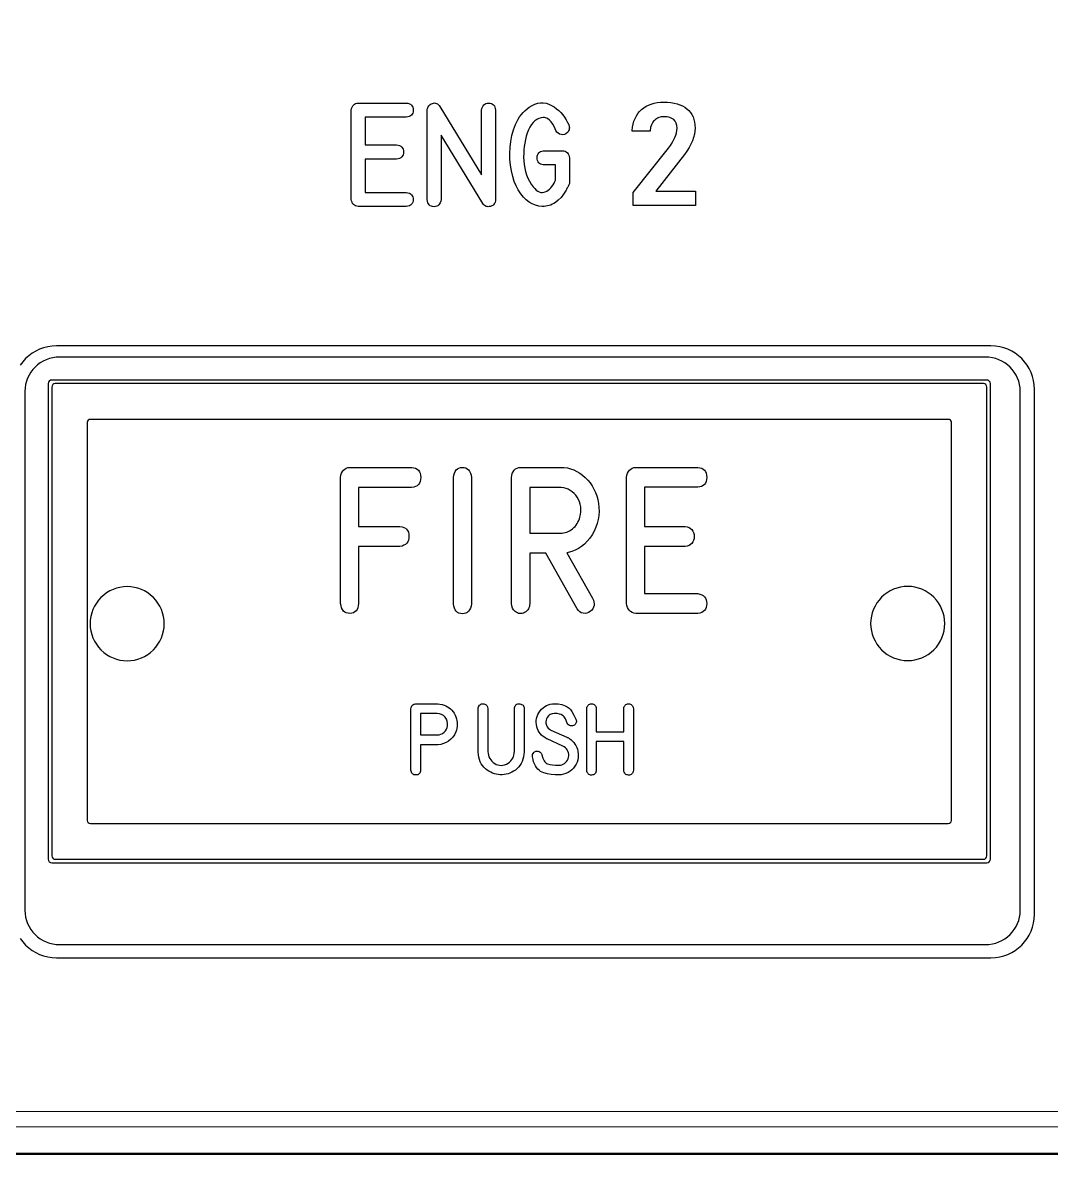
# Model space of a CAD drawing. Extents: x 361 to 684, y 82 to 686.
# Drawn here: x 587.4 to 646.3, y 574.2 to 639 of the extents above; entities that cross this region are included whole.
import ezdxf

# ---------------------------------------------------------------- set-up
doc = ezdxf.new("R2010")
doc.units = 0
for name, color, linetype in [('_BACKPANEL', 5, 'CONTINUOUS'), ('_ENGRAVING', 105, 'CONTINUOUS'), ('_LABELS', 30, 'CONTINUOUS'), ('_TOPLAYER', 1, 'CONTINUOUS')]:
    doc.layers.add(name, color=color, linetype=linetype)

msp = doc.modelspace()

# ---------------------------------------------------------------- linework, layer by layer
at = {"layer": '_BACKPANEL'}
for points in [[(683.837, 648.925), (683.837, 644.257), (683.837, 634.92), (683.837, 625.583), (683.837, 583.568), (683.837, 574.232), (361.5, 574.232), (361.5, 583.568), (361.5, 625.583), (361.5, 634.92), (361.5, 644.257), (361.5, 648.925)], [(591.087, 593.338), (591.102, 593.273), (591.141, 593.22), (591.2, 593.184), (591.271, 593.171), (640.404, 593.171), (640.475, 593.184), (640.534, 593.22), (640.573, 593.273), (640.587, 593.338), (640.587, 616.13), (640.573, 616.195), (640.534, 616.248), (640.475, 616.284), (640.404, 616.298), (591.271, 616.298), (591.2, 616.284), (591.141, 616.248), (591.102, 616.195), (591.087, 616.13)]]:
    msp.add_lwpolyline(points, close=True, dxfattribs=at)
at = {"layer": '_ENGRAVING'}
for points in [[(609.365, 633.597), (607.011, 633.597), (607.011, 632.014), (608.806, 632.014), (608.9, 631.994), (608.982, 631.965), (609.051, 631.927), (609.108, 631.88), (609.152, 631.824), (609.183, 631.759), (609.201, 631.685), (609.207, 631.601), (609.201, 631.518), (609.182, 631.444), (609.15, 631.379), (609.106, 631.323), (609.05, 631.276), (608.981, 631.239), (608.899, 631.211), (608.806, 631.192), (607.011, 631.192), (607.011, 629.29), (609.365, 629.29), (609.459, 629.27), (609.54, 629.242), (609.609, 629.204), (609.665, 629.157), (609.709, 629.102), (609.74, 629.037), (609.759, 628.964), (609.765, 628.882), (609.759, 628.799), (609.74, 628.726), (609.709, 628.662), (609.665, 628.607), (609.609, 628.561), (609.54, 628.523), (609.459, 628.495), (609.365, 628.476), (606.616, 628.476), (606.533, 628.493), (606.458, 628.52), (606.393, 628.556), (606.338, 628.602), (606.293, 628.659), (606.257, 628.725), (606.23, 628.801), (606.213, 628.887), (606.213, 633.999), (606.231, 634.089), (606.259, 634.168), (606.295, 634.236), (606.341, 634.292), (606.396, 634.337), (606.46, 634.371), (606.534, 634.393), (606.616, 634.405), (609.365, 634.405), (609.459, 634.391), (609.54, 634.367), (609.609, 634.333), (609.665, 634.287), (609.708, 634.231), (609.739, 634.164), (609.758, 634.086), (609.764, 633.998), (609.757, 633.91), (609.738, 633.832), (609.707, 633.766), (609.663, 633.71), (609.607, 633.666), (609.539, 633.632), (609.458, 633.609)], [(614.476, 628.876), (614.471, 628.803), (614.458, 628.738), (614.435, 628.679), (614.404, 628.627), (614.363, 628.582), (614.314, 628.545), (614.255, 628.514), (614.188, 628.489), (614.118, 628.474), (614.052, 628.469), (613.99, 628.475), (613.932, 628.491), (613.878, 628.518), (613.828, 628.555), (613.782, 628.603), (613.74, 628.662), (611.355, 632.561), (611.355, 628.876), (611.335, 628.781), (611.307, 628.699), (611.27, 628.629), (611.224, 628.572), (611.169, 628.528), (611.106, 628.496), (611.034, 628.477), (610.954, 628.471), (610.873, 628.477), (610.801, 628.496), (610.738, 628.528), (610.684, 628.572), (610.639, 628.629), (610.602, 628.699), (610.574, 628.781), (610.555, 628.876), (610.555, 633.988), (610.569, 634.06), (610.59, 634.126), (610.617, 634.185), (610.652, 634.238), (610.693, 634.284), (610.741, 634.324), (610.795, 634.357), (610.857, 634.384), (610.921, 634.402), (610.982, 634.409), (611.04, 634.404), (611.095, 634.387), (611.148, 634.359), (611.198, 634.319), (611.245, 634.268), (611.29, 634.205), (613.675, 630.3), (613.675, 633.988), (613.693, 634.085), (613.721, 634.169), (613.758, 634.239), (613.805, 634.297), (613.862, 634.342), (613.928, 634.373), (614.003, 634.392), (614.088, 634.397), (614.173, 634.39), (614.247, 634.37), (614.311, 634.338), (614.365, 634.293), (614.408, 634.235), (614.441, 634.165), (614.464, 634.083), (614.476, 633.988)], [(617.233, 630.865), (617.207, 630.867), (617.126, 630.883), (617.056, 630.909), (616.996, 630.944), (616.947, 630.99), (616.91, 631.045), (616.883, 631.11), (616.866, 631.185), (616.861, 631.27), (616.866, 631.355), (616.883, 631.43), (616.91, 631.495), (616.947, 631.55), (616.996, 631.595), (617.056, 631.631), (617.126, 631.656), (617.207, 631.672), (617.233, 631.678), (617.258, 631.678), (618.306, 631.678), (618.385, 631.67), (618.459, 631.648), (618.527, 631.61), (618.589, 631.558), (618.64, 631.495), (618.677, 631.426), (618.699, 631.351), (618.706, 631.27), (618.706, 629.802), (618.672, 629.727), (618.652, 629.681), (618.633, 629.637), (618.61, 629.594), (618.587, 629.55), (618.567, 629.507), (618.545, 629.464), (618.519, 629.42), (618.377, 629.197), (618.227, 629.004), (618.068, 628.841), (617.901, 628.709), (617.815, 628.655), (617.726, 628.608), (617.635, 628.568), (617.543, 628.537), (617.448, 628.513), (617.351, 628.496), (617.252, 628.488), (617.15, 628.487), (616.95, 628.506), (616.758, 628.554), (616.574, 628.629), (616.398, 628.733), (616.23, 628.865), (616.071, 629.025), (615.919, 629.213), (615.776, 629.429), (615.653, 629.661), (615.546, 629.921), (615.457, 630.209), (615.384, 630.524), (615.332, 630.855), (615.301, 631.19), (615.293, 631.528), (615.308, 631.87), (615.346, 632.21), (615.412, 632.541), (615.503, 632.864), (615.621, 633.179), (615.691, 633.33), (615.769, 633.473), (615.855, 633.608), (615.949, 633.736), (616.051, 633.855), (616.162, 633.966), (616.28, 634.069), (616.407, 634.164), (616.569, 634.265), (616.731, 634.34), (616.892, 634.391), (617.051, 634.417), (617.21, 634.417), (617.367, 634.393), (617.523, 634.344), (617.679, 634.27), (617.828, 634.179), (617.969, 634.08), (618.099, 633.971), (618.219, 633.854), (618.33, 633.729), (618.431, 633.594), (618.523, 633.451), (618.604, 633.299), (618.627, 633.253), (618.644, 633.212), (618.667, 633.169), (618.698, 633.037), (618.702, 632.977), (618.696, 632.919), (618.683, 632.864), (618.661, 632.813), (618.631, 632.765), (618.593, 632.72), (618.509, 632.65), (618.421, 632.607), (618.33, 632.589), (618.235, 632.597), (618.144, 632.627), (618.064, 632.676), (617.995, 632.744), (617.937, 632.83), (617.851, 633.025), (617.759, 633.191), (617.661, 633.326), (617.557, 633.433), (617.447, 633.51), (617.331, 633.557), (617.271, 633.569), (617.209, 633.574), (617.081, 633.562), (616.954, 633.525), (616.835, 633.468), (616.725, 633.389), (616.623, 633.29), (616.529, 633.171), (616.443, 633.03), (616.365, 632.87), (616.296, 632.688), (616.237, 632.501), (616.187, 632.311), (616.148, 632.117), (616.118, 631.919), (616.097, 631.718), (616.087, 631.514), (616.086, 631.306), (616.094, 631.095), (616.115, 630.885), (616.149, 630.682), (616.196, 630.486), (616.257, 630.297), (616.332, 630.114), (616.421, 629.939), (616.523, 629.77), (616.639, 629.608), (616.724, 629.507), (616.809, 629.424), (616.894, 629.361), (616.98, 629.316), (617.066, 629.29), (617.153, 629.283), (617.239, 629.294), (617.327, 629.325), (617.412, 629.369), (617.492, 629.421), (617.568, 629.483), (617.639, 629.553), (617.705, 629.631), (617.767, 629.718), (617.825, 629.814), (617.877, 629.918), (617.909, 629.982), (617.909, 630.865)], [(624.115, 634.455), (624.325, 634.449), (624.522, 634.431), (624.707, 634.401), (624.879, 634.359), (625.038, 634.305), (625.184, 634.239), (625.318, 634.161), (625.439, 634.072), (625.548, 633.972), (625.642, 633.861), (625.722, 633.74), (625.787, 633.608), (625.837, 633.465), (625.874, 633.312), (625.895, 633.149), (625.903, 632.975), (625.903, 632.963), (625.893, 632.792), (625.864, 632.615), (625.816, 632.431), (625.748, 632.241), (625.662, 632.047), (625.557, 631.852), (625.435, 631.656), (625.294, 631.459), (623.665, 629.357), (625.921, 629.357), (625.921, 628.531), (622.364, 628.531), (622.364, 629.289), (624.377, 631.822), (624.489, 631.978), (624.587, 632.13), (624.672, 632.28), (624.742, 632.427), (624.797, 632.571), (624.837, 632.707), (624.86, 632.837), (624.868, 632.959), (624.868, 632.975), (624.857, 633.123), (624.821, 633.252), (624.763, 633.363), (624.681, 633.455), (624.577, 633.527), (624.452, 633.579), (624.305, 633.61), (624.138, 633.62), (623.969, 633.607), (623.819, 633.569), (623.75, 633.54), (623.686, 633.504), (623.627, 633.463), (623.572, 633.414), (623.522, 633.361), (623.478, 633.302), (623.439, 633.237), (623.407, 633.166), (623.358, 633.007), (623.333, 632.825), (623.333, 632.797), (622.299, 632.797), (622.299, 632.825), (622.321, 633.016), (622.357, 633.196), (622.405, 633.364), (622.466, 633.52), (622.54, 633.665), (622.626, 633.799), (622.725, 633.921), (622.837, 634.031), (622.96, 634.131), (623.094, 634.217), (623.238, 634.289), (623.393, 634.349), (623.558, 634.395), (623.733, 634.428), (623.919, 634.448)], [(587.524, 588.206), (587.534, 588.005), (587.565, 587.809), (587.614, 587.62), (587.681, 587.439), (587.765, 587.266), (587.866, 587.104), (587.981, 586.952), (588.11, 586.812), (588.252, 586.684), (588.406, 586.571), (588.571, 586.472), (588.745, 586.389), (588.929, 586.323), (589.121, 586.274), (589.319, 586.244), (589.524, 586.234), (642.524, 586.234), (642.728, 586.244), (642.927, 586.274), (643.119, 586.323), (643.302, 586.389), (643.477, 586.472), (643.642, 586.571), (643.796, 586.684), (643.938, 586.812), (644.067, 586.952), (644.182, 587.104), (644.283, 587.266), (644.367, 587.439), (644.434, 587.62), (644.483, 587.809), (644.514, 588.005), (644.524, 588.206), (644.524, 617.894), (644.514, 618.096), (644.483, 618.292), (644.434, 618.481), (644.367, 618.662), (644.283, 618.834), (644.182, 618.997), (644.067, 619.149), (643.938, 619.289), (643.796, 619.416), (643.642, 619.53), (643.477, 619.628), (643.302, 619.712), (643.119, 619.778), (642.927, 619.826), (642.728, 619.856), (642.524, 619.867), (589.524, 619.867), (589.319, 619.856), (589.121, 619.826), (588.929, 619.778), (588.745, 619.712), (588.571, 619.628), (588.406, 619.53), (588.252, 619.416), (588.11, 619.289), (587.981, 619.149), (587.866, 618.997), (587.765, 618.834), (587.681, 618.662), (587.614, 618.481), (587.565, 618.292), (587.534, 618.096), (587.524, 617.894)]]:
    msp.add_lwpolyline(points, close=True, dxfattribs=at)
for points in [[(587.259, 586.579), (587.403, 586.388), (587.564, 586.212), (587.742, 586.051), (587.935, 585.908), (588.141, 585.784), (588.359, 585.679), (588.589, 585.596), (588.829, 585.535), (589.077, 585.497), (589.333, 585.484), (642.842, 585.484), (643.098, 585.497), (643.346, 585.535), (643.586, 585.596), (643.816, 585.679), (644.034, 585.784), (644.24, 585.908), (644.433, 586.051), (644.61, 586.212), (644.772, 586.388), (644.916, 586.579), (645.041, 586.784), (645.146, 587.001), (645.23, 587.229), (645.292, 587.467), (645.33, 587.714), (645.343, 587.968), (645.343, 618.02), (645.33, 618.274), (645.292, 618.521), (645.23, 618.759), (645.146, 618.987), (645.041, 619.204), (644.916, 619.409), (644.772, 619.6), (644.61, 619.776), (644.433, 619.937), (644.24, 620.08), (644.034, 620.204), (643.816, 620.309), (643.586, 620.392), (643.346, 620.453), (643.098, 620.491), (642.842, 620.504), (589.333, 620.504), (589.077, 620.491), (588.829, 620.453), (588.589, 620.392), (588.359, 620.309), (588.141, 620.204), (587.935, 620.08), (587.742, 619.937), (587.564, 619.776), (587.403, 619.6), (587.259, 619.409)], [(514.316, 576.694), (678.317, 576.702), (678.407, 576.692), (678.491, 576.666), (678.567, 576.625), (678.634, 576.57), (678.688, 576.503), (678.73, 576.427), (678.756, 576.343), (678.765, 576.252), (678.756, 576.162), (678.73, 576.077), (678.689, 576), (678.634, 575.934), (678.568, 575.879), (678.492, 575.837), (678.408, 575.81), (678.317, 575.801), (514.316, 575.793)]]:
    msp.add_lwpolyline(points, dxfattribs=at)
at = {"layer": '_LABELS'}
for points in [[(589.062, 591.319, 0.414214), (589.262, 591.119), (642.412, 591.119, 0.414214), (642.612, 591.319), (642.612, 618.149, 0.414214), (642.412, 618.349), (589.262, 618.349, 0.414214), (589.062, 618.149)], [(593.381, 606.727, 0.414214), (591.26, 604.606, 0.414214), (593.381, 602.485, 0.414214), (595.502, 604.606, 0.414214)], [(638.08, 606.736, 0.414214), (635.958, 604.615, 0.414214), (638.08, 602.493, 0.414214), (640.201, 604.615, 0.414214)]]:
    msp.add_lwpolyline(points, format="xyb", close=True, dxfattribs=at)
for points in [[(605.603, 605.764), (605.603, 612.973), (605.625, 613.1), (605.66, 613.211), (605.707, 613.307), (605.766, 613.387), (605.837, 613.452), (605.921, 613.501), (606.016, 613.535), (606.124, 613.553), (609.678, 613.553), (609.798, 613.534), (609.901, 613.5), (609.989, 613.451), (610.061, 613.386), (610.117, 613.306), (610.157, 613.211), (610.181, 613.1), (610.189, 612.975), (610.18, 612.849), (610.156, 612.739), (610.116, 612.645), (610.059, 612.566), (609.986, 612.502), (609.897, 612.454), (609.792, 612.422), (609.671, 612.405), (606.634, 612.405), (606.634, 610.169), (609.003, 610.169), (609.121, 610.152), (609.225, 610.119), (609.312, 610.072), (609.384, 610.011), (609.441, 609.935), (609.482, 609.844), (609.507, 609.738), (609.517, 609.617), (609.51, 609.496), (609.487, 609.389), (609.448, 609.294), (609.392, 609.213), (609.319, 609.145), (609.23, 609.09), (609.125, 609.049), (609.003, 609.021), (606.634, 609.021), (606.634, 605.764), (606.618, 605.631), (606.589, 605.516), (606.547, 605.419), (606.492, 605.339), (606.423, 605.276), (606.341, 605.23), (606.245, 605.202), (606.137, 605.192), (606.028, 605.199), (605.931, 605.224), (605.846, 605.268), (605.773, 605.331), (605.712, 605.411), (605.663, 605.51), (605.627, 605.628)], [(613.102, 605.747), (613.076, 605.612), (613.039, 605.495), (612.99, 605.397), (612.93, 605.316), (612.859, 605.253), (612.777, 605.208), (612.683, 605.182), (612.578, 605.173), (612.473, 605.183), (612.38, 605.21), (612.298, 605.255), (612.227, 605.318), (612.168, 605.398), (612.12, 605.497), (612.084, 605.613), (612.059, 605.747), (612.059, 612.973), (612.084, 613.108), (612.12, 613.225), (612.168, 613.324), (612.227, 613.405), (612.298, 613.469), (612.38, 613.514), (612.473, 613.541), (612.578, 613.551), (612.683, 613.542), (612.777, 613.516), (612.859, 613.471), (612.93, 613.407), (612.99, 613.326), (613.039, 613.226), (613.076, 613.109), (613.102, 612.973)], [(620.033, 606.07), (620.082, 605.957), (620.113, 605.849), (620.125, 605.745), (620.118, 605.645), (620.092, 605.55), (620.047, 605.46), (619.983, 605.375), (619.901, 605.294), (619.809, 605.236), (619.711, 605.201), (619.607, 605.189), (619.495, 605.2), (619.388, 605.232), (619.296, 605.286), (619.22, 605.359), (619.159, 605.453), (617.349, 608.637), (616.431, 608.637), (616.431, 605.76), (616.427, 605.674), (616.413, 605.594), (616.39, 605.521), (616.359, 605.454), (616.318, 605.393), (616.268, 605.338), (616.209, 605.289), (616.141, 605.247), (616.069, 605.213), (615.998, 605.191), (615.929, 605.181), (615.86, 605.183), (615.793, 605.196), (615.727, 605.221), (615.662, 605.258), (615.598, 605.306), (615.509, 605.397), (615.446, 605.503), (615.408, 605.624), (615.396, 605.76), (615.396, 612.981), (615.405, 613.095), (615.433, 613.2), (615.479, 613.297), (615.544, 613.385), (615.623, 613.459), (615.71, 613.511), (615.806, 613.542), (615.91, 613.553), (618.19, 613.553), (618.392, 613.544), (618.588, 613.517), (618.776, 613.471), (618.958, 613.407), (619.133, 613.325), (619.302, 613.225), (619.463, 613.107), (619.618, 612.971), (619.762, 612.82), (619.892, 612.66), (620.008, 612.49), (620.109, 612.31), (620.196, 612.121), (620.269, 611.921), (620.327, 611.712), (620.371, 611.493), (620.399, 611.255), (620.406, 611.021), (620.392, 610.791), (620.357, 610.564), (620.3, 610.341), (620.223, 610.123), (620.125, 609.908), (620.006, 609.697), (619.87, 609.498), (619.725, 609.32), (619.568, 609.163), (619.401, 609.025), (619.223, 608.909), (619.035, 608.813), (618.836, 608.737), (618.627, 608.682), (618.557, 608.669)], [(626.055, 612.413), (623.011, 612.413), (623.011, 610.177), (625.331, 610.177), (625.454, 610.149), (625.559, 610.109), (625.649, 610.055), (625.722, 609.989), (625.779, 609.91), (625.819, 609.818), (625.843, 609.713), (625.851, 609.595), (625.842, 609.477), (625.818, 609.373), (625.777, 609.281), (625.72, 609.202), (625.647, 609.136), (625.558, 609.084), (625.453, 609.044), (625.331, 609.017), (623.011, 609.017), (623.011, 606.332), (626.055, 606.332), (626.176, 606.304), (626.281, 606.264), (626.37, 606.211), (626.443, 606.145), (626.5, 606.066), (626.54, 605.975), (626.564, 605.872), (626.572, 605.756), (626.564, 605.639), (626.54, 605.536), (626.5, 605.445), (626.443, 605.367), (626.37, 605.302), (626.281, 605.25), (626.176, 605.21), (626.055, 605.183), (622.501, 605.183), (622.392, 605.207), (622.296, 605.244), (622.212, 605.296), (622.141, 605.361), (622.082, 605.441), (622.035, 605.534), (622.001, 605.642), (621.979, 605.764), (621.979, 612.981), (622.003, 613.108), (622.038, 613.219), (622.085, 613.314), (622.144, 613.394), (622.215, 613.457), (622.299, 613.505), (622.394, 613.537), (622.501, 613.553), (626.055, 613.553), (626.176, 613.534), (626.281, 613.5), (626.37, 613.451), (626.443, 613.387), (626.499, 613.308), (626.539, 613.213), (626.563, 613.104), (626.571, 612.979), (626.562, 612.854), (626.538, 612.745), (626.497, 612.651), (626.441, 612.573), (626.368, 612.51), (626.28, 612.462), (626.175, 612.43)], [(618.19, 609.785), (618.283, 609.789), (618.374, 609.801), (618.463, 609.821), (618.55, 609.848), (618.636, 609.884), (618.72, 609.928), (618.802, 609.979), (618.882, 610.038), (618.958, 610.104), (619.028, 610.175), (619.091, 610.25), (619.148, 610.331), (619.198, 610.416), (619.242, 610.506), (619.279, 610.601), (619.31, 610.7), (619.345, 610.856), (619.365, 611.008), (619.368, 611.156), (619.357, 611.3), (619.329, 611.44), (619.286, 611.577), (619.227, 611.71), (619.152, 611.839), (619.065, 611.959), (618.971, 612.065), (618.869, 612.156), (618.759, 612.233), (618.641, 612.297), (618.516, 612.345), (618.382, 612.38), (618.241, 612.401), (616.431, 612.401), (616.431, 609.785)], [(611.135, 600.019), (611.172, 600.019), (611.295, 600.005), (611.412, 599.982), (611.525, 599.948), (611.633, 599.904), (611.73, 599.852), (611.82, 599.792), (611.902, 599.724), (611.978, 599.649), (612.045, 599.566), (612.106, 599.475), (612.159, 599.376), (612.204, 599.269), (612.241, 599.159), (612.267, 599.05), (612.283, 598.941), (612.287, 598.833), (612.282, 598.726), (612.265, 598.619), (612.238, 598.513), (612.201, 598.408), (612.123, 598.251), (612.029, 598.112), (611.918, 597.991), (611.791, 597.888), (611.65, 597.804), (611.5, 597.741), (611.341, 597.699), (611.172, 597.678), (611.135, 597.676), (610.187, 597.676), (610.187, 596.225), (610.175, 596.16), (610.156, 596.103), (610.131, 596.055), (610.1, 596.015), (610.062, 595.984), (610.018, 595.962), (609.967, 595.949), (609.91, 595.945), (609.852, 595.949), (609.802, 595.962), (609.757, 595.984), (609.72, 596.015), (609.689, 596.055), (609.664, 596.103), (609.646, 596.16), (609.634, 596.225), (609.634, 599.741), (609.645, 599.799), (609.661, 599.851), (609.684, 599.896), (609.713, 599.934), (609.749, 599.965), (609.79, 599.99), (609.838, 600.008), (609.892, 600.019), (609.91, 600.019)], [(616.112, 597.288), (616.112, 597.248), (616.104, 597.129), (616.079, 596.981), (616.043, 596.844), (615.997, 596.717), (615.941, 596.6), (615.875, 596.492), (615.798, 596.395), (615.712, 596.308), (615.615, 596.23), (615.512, 596.163), (615.407, 596.105), (615.301, 596.057), (615.193, 596.018), (615.084, 595.989), (614.972, 595.97), (614.859, 595.96), (614.744, 595.96), (614.63, 595.969), (614.518, 595.988), (614.409, 596.017), (614.302, 596.055), (614.197, 596.103), (614.095, 596.16), (613.996, 596.227), (613.898, 596.303), (613.808, 596.389), (613.729, 596.484), (613.66, 596.588), (613.603, 596.701), (613.556, 596.824), (613.52, 596.956), (613.496, 597.097), (613.482, 597.248), (613.482, 597.288), (613.482, 599.741), (613.487, 599.797), (613.503, 599.848), (613.558, 599.937), (613.591, 599.969), (613.628, 599.994), (613.669, 600.011), (613.713, 600.019), (613.762, 600.02), (613.815, 600.013), (613.866, 600), (613.91, 599.98), (613.947, 599.955), (613.978, 599.923), (614.001, 599.886), (614.018, 599.844), (614.032, 599.741), (614.032, 597.288), (614.045, 597.177), (614.068, 597.073), (614.101, 596.977), (614.146, 596.888), (614.2, 596.806), (614.265, 596.731), (614.341, 596.664), (614.427, 596.603), (614.519, 596.554), (614.613, 596.52), (614.707, 596.5), (614.803, 596.495), (614.899, 596.505), (614.997, 596.53), (615.097, 596.569), (615.197, 596.623), (615.282, 596.682), (615.354, 596.749), (615.415, 596.823), (615.463, 596.906), (615.502, 596.995), (615.531, 597.088), (615.552, 597.186), (615.564, 597.288), (615.564, 599.741), (615.568, 599.795), (615.582, 599.851), (615.603, 599.9), (615.63, 599.94), (615.664, 599.972), (615.704, 599.995), (615.75, 600.01), (615.803, 600.017), (615.863, 600.015), (615.921, 600.006), (615.972, 599.989), (616.015, 599.966), (616.05, 599.935), (616.077, 599.897), (616.097, 599.852), (616.108, 599.8), (616.112, 599.741)], [(618.552, 598.113), (618.583, 598.1), (618.618, 598.082), (618.649, 598.064), (618.679, 598.045), (618.712, 598.026), (618.804, 597.958), (618.886, 597.884), (618.96, 597.804), (619.024, 597.718), (619.079, 597.625), (619.125, 597.526), (619.162, 597.421), (619.19, 597.31), (619.211, 597.128), (619.205, 596.942), (619.182, 596.809), (619.143, 596.681), (619.089, 596.559), (619.019, 596.441), (618.936, 596.333), (618.844, 596.238), (618.742, 596.155), (618.63, 596.086), (618.503, 596.027), (618.373, 595.985), (618.242, 595.959), (618.109, 595.951), (617.885, 595.958), (617.666, 595.981), (617.453, 596.018), (617.244, 596.069), (617.145, 596.105), (617.053, 596.153), (616.968, 596.214), (616.891, 596.287), (616.822, 596.372), (616.759, 596.47), (616.704, 596.58), (616.657, 596.703), (616.622, 596.838), (616.594, 596.977), (616.588, 597.047), (616.597, 597.112), (616.622, 597.173), (616.664, 597.23), (616.716, 597.276), (616.774, 597.306), (616.838, 597.318), (616.908, 597.314), (616.98, 597.29), (617.039, 597.249), (617.087, 597.192), (617.123, 597.119), (617.129, 597.101), (617.185, 596.907), (617.219, 596.826), (617.258, 596.756), (617.301, 596.697), (617.348, 596.649), (617.4, 596.612), (617.456, 596.586), (617.584, 596.55), (617.735, 596.525), (617.908, 596.512), (618.105, 596.51), (618.197, 596.516), (618.281, 596.533), (618.358, 596.561), (618.427, 596.601), (618.489, 596.653), (618.543, 596.716), (618.59, 596.79), (618.63, 596.876), (618.654, 596.958), (618.666, 597.042), (618.664, 597.128), (618.649, 597.215), (618.622, 597.3), (618.585, 597.377), (618.538, 597.446), (618.479, 597.509), (618.414, 597.557), (618.331, 597.602), (617.428, 598.006), (617.398, 598.022), (617.293, 598.085), (617.198, 598.154), (617.113, 598.229), (617.039, 598.311), (616.976, 598.399), (616.923, 598.493), (616.88, 598.594), (616.848, 598.7), (616.822, 598.826), (616.81, 598.948), (616.812, 599.068), (616.828, 599.184), (616.858, 599.296), (616.902, 599.406), (616.959, 599.512), (617.03, 599.614), (617.112, 599.709), (617.199, 599.792), (617.293, 599.861), (617.393, 599.918), (617.499, 599.962), (617.611, 599.994), (617.729, 600.013), (617.853, 600.019), (618.068, 600.013), (618.271, 599.975), (618.369, 599.949), (618.468, 599.91), (618.583, 599.846), (618.685, 599.771), (618.772, 599.685), (618.844, 599.588), (618.969, 599.374), (619.08, 599.144), (619.098, 599.092), (619.105, 599.045), (619.104, 598.999), (619.095, 598.956), (619.078, 598.915), (619.03, 598.84), (618.989, 598.804), (618.937, 598.773), (618.882, 598.756), (618.825, 598.752), (618.766, 598.76), (618.709, 598.78), (618.659, 598.814), (618.617, 598.86), (618.581, 598.919), (618.473, 599.155), (618.441, 599.213), (618.403, 599.265), (618.36, 599.313), (618.312, 599.355), (618.229, 599.402), (618.14, 599.434), (618.013, 599.456), (617.833, 599.462), (617.71, 599.446), (617.655, 599.428), (617.603, 599.403), (617.555, 599.37), (617.51, 599.331), (617.433, 599.231), (617.394, 599.157), (617.369, 599.078), (617.359, 598.995), (617.363, 598.907), (617.386, 598.803), (617.428, 598.711), (617.488, 598.632), (617.566, 598.565), (617.584, 598.552), (617.605, 598.539), (617.627, 598.529), (617.65, 598.519)], [(619.695, 596.22), (619.695, 599.737), (619.708, 599.804), (619.728, 599.862), (619.754, 599.911), (619.787, 599.95), (619.826, 599.981), (619.871, 600.003), (619.922, 600.015), (619.98, 600.018), (620.037, 600.013), (620.088, 599.999), (620.132, 599.976), (620.168, 599.945), (620.198, 599.906), (620.221, 599.858), (620.237, 599.802), (620.245, 599.737), (620.245, 598.422), (621.816, 598.422), (621.816, 599.737), (621.83, 599.803), (621.849, 599.86), (621.874, 599.908), (621.906, 599.947), (621.943, 599.978), (621.987, 600), (622.037, 600.014), (622.092, 600.018), (622.148, 600.014), (622.198, 600.001), (622.242, 599.979), (622.279, 599.948), (622.311, 599.909), (622.337, 599.86), (622.357, 599.803), (622.37, 599.737), (622.37, 596.22), (622.357, 596.154), (622.337, 596.097), (622.311, 596.049), (622.279, 596.009), (622.242, 595.979), (622.198, 595.957), (622.148, 595.944), (622.092, 595.94), (622.037, 595.945), (621.987, 595.958), (621.943, 595.98), (621.906, 596.01), (621.874, 596.05), (621.849, 596.098), (621.83, 596.154), (621.816, 596.22), (621.816, 597.857), (620.245, 597.857), (620.245, 596.22), (620.237, 596.155), (620.221, 596.099), (620.198, 596.052), (620.168, 596.013), (620.132, 595.982), (620.088, 595.96), (620.037, 595.946), (619.98, 595.941), (619.922, 595.944), (619.871, 595.957), (619.826, 595.978), (619.787, 596.009), (619.754, 596.048), (619.728, 596.096), (619.708, 596.153)], [(611.135, 599.458), (610.187, 599.458), (610.187, 598.239), (611.135, 598.239), (611.243, 598.248), (611.345, 598.277), (611.44, 598.324), (611.528, 598.39), (611.605, 598.47), (611.664, 598.56), (611.705, 598.659), (611.728, 598.768), (611.732, 598.901), (611.71, 599.026), (611.66, 599.142), (611.584, 599.25), (611.488, 599.341), (611.382, 599.406), (611.264, 599.445)]]:
    msp.add_lwpolyline(points, close=True, dxfattribs=at)
at = {"layer": '_TOPLAYER'}
msp.add_lwpolyline([(588.862, 591.119, 0.414214), (589.062, 590.919), (642.612, 590.919, 0.414214), (642.812, 591.119), (642.812, 618.349, 0.414214), (642.612, 618.549), (589.062, 618.549, 0.414214), (588.862, 618.349)], format="xyb", close=True, dxfattribs=at)
msp.add_lwpolyline([(503.697, 574.3), (595.786, 574.3), (681.529, 574.3)], dxfattribs=at)

doc.saveas('drawing.dxf')
